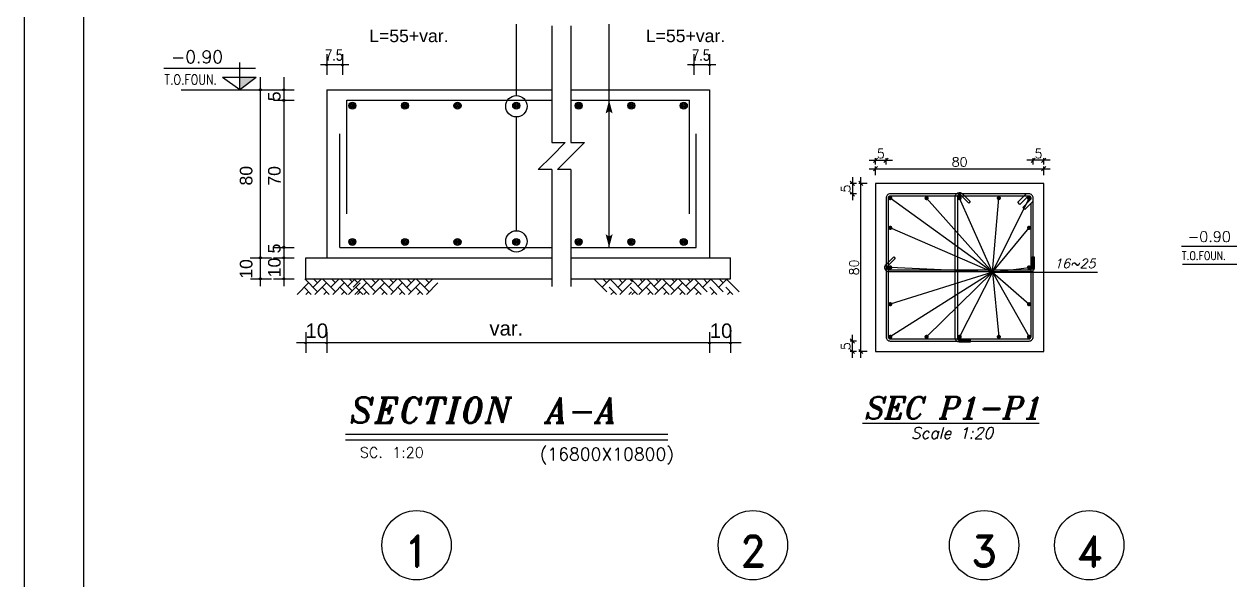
# Model space of a CAD drawing. Header units: inches. Extents: x 1387 to 2676, y -3554 to -2136.
# Drawn here: x 2495.62 to 2524.29, y -2246.99 to -2233.77 of the extents above; entities that cross this region are included whole.
import ezdxf
from ezdxf.enums import TextEntityAlignment as Align

# ---------------------------------------------------------------- set-up
doc = ezdxf.new("R2010")
doc.units = ezdxf.units.IN
doc.header["$MEASUREMENT"] = 0
doc.linetypes.add('DASHDOTX2', pattern=[2, 1, -0.5, 0, -0.5])
doc.linetypes.add('HIDDEN', pattern=[0.375, 0.25, -0.125])
for name, color, linetype in [('1', 1, 'Continuous'), ('1R', 1, 'Continuous'), ('2Y', 2, 'Continuous'), ('3', 3, 'HIDDEN'), ('3G', 3, 'Continuous'), ('4C', 4, 'Continuous'), ('6M', 6, 'Continuous'), ('Ax', 1, 'DASHDOTX2'), ('DIM', 8, 'Continuous'), ('lateral brace', 5, 'Continuous'), ('Layer4', 118, 'Continuous'), ('Pich', 2, 'Continuous'), ('SAZE_DRAWINGS', 7, 'Continuous')]:
    doc.layers.add(name, color=color, linetype=linetype)
doc.styles.add('ITALICT', font='italict')
doc.styles.add('ROMANC', font='TXT.shx')
doc.styles.add('ROMAND', font='ROMAND.shx')
doc.styles.add('ROMANS', font='ROMANS')
doc.styles.add('SAZE_STYLE', font='romansp.shx', dxfattribs={"oblique": 15})
doc.styles.add('SAZE_STYLE1', font='romant.shx', dxfattribs={"oblique": 15})
doc.styles.get("Standard").update_dxf_attribs({"font": 'arial.ttf'})
doc.dimstyles.new('SAZE_DIM_STYLE', dxfattribs={"dimtxt": 0.22, "dimasz": 0.2, "dimexe": 0.1, "dimexo": 0.05, "dimgap": 0.05, "dimtad": 1, "dimzin": 0, "dimdsep": 46, "dimtxsty": 'ROMANS', "dimcen": 2.5, "dimclrd": 1, "dimclre": 1, "dimclrt": 3, "dimadec": 0, "dimazin": 0, "dimtfac": 1, "dimtix": 1, "dimtmove": 1, "dimatfit": 3, "dimfxl": 1, "dimarcsym": 0})

# ---------------------------------------------------------------- blocks, each defined once
blk = doc.blocks.new('P')
at = {"layer": '6M'}
blk.add_circle((0, 0), 0.291, dxfattribs=at)
blk = doc.blocks.new('F')
at = {"layer": '3'}
for points in [[(0, 0), (2.57, 0), (3.14, 0.84)], [(0, 0), (2.57, 0), (3.14, -0.84)]]:
    blk.add_solid(points, dxfattribs=at)
blk = doc.blocks.new('_Oblique')
at = {"color": 0, "linetype": 'ByBlock', "lineweight": -2}
blk.add_line((-0.5, -0.5), (0.5, 0.5), dxfattribs=at)
blk = doc.blocks.new('*D1931')
at = {"layer": 'Defpoints', "color": 0, "transparency": 16777216}
for p in [(2515.867, -2237.108), (2516.117, -2237.008), (2516.117, -2237.108)]:
    blk.add_point(p, dxfattribs=at)
at = {"layer": 'SAZE_DRAWINGS', "color": 2, "lineweight": -2, "transparency": 16777216}
for p, q in [((2515.717, -2237.008), (2516.267, -2237.008)), ((2515.867, -2237.108), (2515.867, -2236.958)), ((2516.117, -2237.108), (2516.117, -2236.958))]:
    blk.add_line(p, q, dxfattribs=at)
at = {"layer": 'SAZE_DRAWINGS', "color": 2, "lineweight": -2, "transparency": 16777216, "xscale": 0.1, "yscale": 0.1, "zscale": 0.1, "rotation": 180}
blk.add_blockref('_Oblique', (2515.867, -2237.008), dxfattribs=at)
at = {"layer": 'SAZE_DRAWINGS', "color": 2, "lineweight": -2, "transparency": 16777216, "xscale": 0.1, "yscale": 0.1, "zscale": 0.1}
blk.add_blockref('_Oblique', (2516.117, -2237.008), dxfattribs=at)
at = {"layer": 'SAZE_DRAWINGS', "color": 3, "transparency": 16777216, "insert": (2515.992, -2236.848), "char_height": 0.22, "attachment_point": 5, "style": 'ROMANS'}
blk.add_mtext('5', dxfattribs=at)
blk = doc.blocks.new('*D1932')
at = {"layer": 'Defpoints', "color": 0, "transparency": 16777216}
for p in [(2515.867, -2237.358), (2519.867, -2237.208), (2519.867, -2237.358)]:
    blk.add_point(p, dxfattribs=at)
at = {"layer": 'SAZE_DRAWINGS', "color": 2, "lineweight": -2, "transparency": 16777216}
for p, q in [((2515.717, -2237.208), (2520.017, -2237.208)), ((2515.867, -2237.358), (2515.867, -2237.158)), ((2519.867, -2237.358), (2519.867, -2237.158))]:
    blk.add_line(p, q, dxfattribs=at)
at = {"layer": 'SAZE_DRAWINGS', "color": 2, "lineweight": -2, "transparency": 16777216, "xscale": 0.1, "yscale": 0.1, "zscale": 0.1, "rotation": 180}
blk.add_blockref('_Oblique', (2515.867, -2237.208), dxfattribs=at)
at = {"layer": 'SAZE_DRAWINGS', "color": 2, "lineweight": -2, "transparency": 16777216, "xscale": 0.1, "yscale": 0.1, "zscale": 0.1}
blk.add_blockref('_Oblique', (2519.867, -2237.208), dxfattribs=at)
at = {"layer": 'SAZE_DRAWINGS', "color": 3, "transparency": 16777216, "insert": (2517.867, -2237.048), "char_height": 0.22, "attachment_point": 5, "style": 'ROMANS'}
blk.add_mtext('80', dxfattribs=at)
blk = doc.blocks.new('*D1933')
at = {"layer": 'Defpoints', "color": 0, "transparency": 16777216}
for p in [(2519.617, -2237.008), (2519.617, -2237.108), (2519.867, -2237.108)]:
    blk.add_point(p, dxfattribs=at)
at = {"layer": 'SAZE_DRAWINGS', "color": 2, "lineweight": -2, "transparency": 16777216}
for p, q in [((2520.017, -2237.008), (2519.467, -2237.008)), ((2519.617, -2237.108), (2519.617, -2236.958)), ((2519.867, -2237.108), (2519.867, -2236.958))]:
    blk.add_line(p, q, dxfattribs=at)
at = {"layer": 'SAZE_DRAWINGS', "color": 2, "lineweight": -2, "transparency": 16777216, "xscale": 0.1, "yscale": 0.1, "zscale": 0.1, "rotation": 180}
blk.add_blockref('_Oblique', (2519.617, -2237.008), dxfattribs=at)
at = {"layer": 'SAZE_DRAWINGS', "color": 2, "lineweight": -2, "transparency": 16777216, "xscale": 0.1, "yscale": 0.1, "zscale": 0.1}
blk.add_blockref('_Oblique', (2519.867, -2237.008), dxfattribs=at)
at = {"layer": 'SAZE_DRAWINGS', "color": 3, "transparency": 16777216, "insert": (2519.742, -2236.848), "char_height": 0.22, "attachment_point": 5, "style": 'ROMANS'}
blk.add_mtext('5', dxfattribs=at)
blk = doc.blocks.new('*D1934')
at = {"layer": 'Defpoints', "color": 0, "transparency": 16777216}
for p in [(2515.317, -2241.308), (2515.417, -2241.308), (2515.417, -2241.558)]:
    blk.add_point(p, dxfattribs=at)
at = {"layer": 'SAZE_DRAWINGS', "color": 2, "lineweight": -2, "transparency": 16777216}
for p, q in [((2515.417, -2241.308), (2515.267, -2241.308)), ((2515.317, -2241.708), (2515.317, -2241.158)), ((2515.417, -2241.558), (2515.267, -2241.558))]:
    blk.add_line(p, q, dxfattribs=at)
at = {"layer": 'SAZE_DRAWINGS', "color": 2, "lineweight": -2, "transparency": 16777216, "xscale": 0.1, "yscale": 0.1, "zscale": 0.1}
for p, rotation in [((2515.317, -2241.308), 90), ((2515.317, -2241.558), 270)]:
    blk.add_blockref('_Oblique', p, dxfattribs=dict(at, rotation=rotation))
at = {"layer": 'SAZE_DRAWINGS', "color": 3, "transparency": 16777216, "insert": (2515.157, -2241.433), "char_height": 0.22, "attachment_point": 5, "rotation": 90, "style": 'ROMANS'}
blk.add_mtext('5', dxfattribs=at)
blk = doc.blocks.new('*D1935')
at = {"layer": 'Defpoints', "color": 0, "transparency": 16777216}
for p in [(2515.517, -2237.558), (2515.667, -2237.558), (2515.667, -2241.558)]:
    blk.add_point(p, dxfattribs=at)
at = {"layer": 'SAZE_DRAWINGS', "color": 2, "lineweight": -2, "transparency": 16777216}
for p, q in [((2515.517, -2241.708), (2515.517, -2237.408)), ((2515.667, -2237.558), (2515.467, -2237.558)), ((2515.667, -2241.558), (2515.467, -2241.558))]:
    blk.add_line(p, q, dxfattribs=at)
at = {"layer": 'SAZE_DRAWINGS', "color": 2, "lineweight": -2, "transparency": 16777216, "xscale": 0.1, "yscale": 0.1, "zscale": 0.1}
for p, rotation in [((2515.517, -2237.558), 90), ((2515.517, -2241.558), 270)]:
    blk.add_blockref('_Oblique', p, dxfattribs=dict(at, rotation=rotation))
at = {"layer": 'SAZE_DRAWINGS', "color": 3, "transparency": 16777216, "insert": (2515.357, -2239.558), "char_height": 0.22, "attachment_point": 5, "rotation": 90, "style": 'ROMANS'}
blk.add_mtext('80', dxfattribs=at)
blk = doc.blocks.new('*D1936')
at = {"layer": 'Defpoints', "color": 0, "transparency": 16777216}
for p in [(2515.417, -2237.558), (2515.317, -2237.808), (2515.417, -2237.808)]:
    blk.add_point(p, dxfattribs=at)
at = {"layer": 'SAZE_DRAWINGS', "color": 2, "lineweight": -2, "transparency": 16777216}
for p, q in [((2515.317, -2237.408), (2515.317, -2237.958)), ((2515.417, -2237.558), (2515.267, -2237.558)), ((2515.417, -2237.808), (2515.267, -2237.808))]:
    blk.add_line(p, q, dxfattribs=at)
at = {"layer": 'SAZE_DRAWINGS', "color": 2, "lineweight": -2, "transparency": 16777216, "xscale": 0.1, "yscale": 0.1, "zscale": 0.1}
for p, rotation in [((2515.317, -2237.558), 90), ((2515.317, -2237.808), 270)]:
    blk.add_blockref('_Oblique', p, dxfattribs=dict(at, rotation=rotation))
at = {"layer": 'SAZE_DRAWINGS', "color": 3, "transparency": 16777216, "insert": (2515.157, -2237.683), "char_height": 0.22, "attachment_point": 5, "rotation": 90, "style": 'ROMANS'}
blk.add_mtext('5', dxfattribs=at)

msp = doc.modelspace()

# ---------------------------------------------------------------- linework, layer by layer
at = {"color": 2}
msp.add_line((2500.74974059, -2235.33008396, 0.00000004), (2500.74974059, -2234.6786601, 0.00000004), dxfattribs=at)
at = {"layer": '1'}
msp.add_lwpolyline([(2497.03259526, -2265.77835866), (2578.30094543, -2265.77835866), (2578.30094543, -2209.14536203), (2497.03259526, -2209.14536203)], close=True, dxfattribs=at)
at = {"layer": '1R'}
for p, q in [((2507.32491192, -2235.46636828, 0.00000004), (2507.32491192, -2233.76735655, 0.00000004)), ((2509.52999146, -2239.0799097, 0.00000004), (2509.52999146, -2233.76735655, 0.00000004)), ((2502.81363209, -2234.48465862, 0.00000004), (2502.81363209, -2234.97478139, 0.00000004)), ((2503.18863209, -2234.48465862, 0.00000004), (2503.18863209, -2234.97478139, 0.00000004)), ((2511.54226665, -2234.48465862, 0.00000004), (2511.54226665, -2234.97478139, 0.00000004)), ((2511.91726665, -2234.48465862, 0.00000004), (2511.91726665, -2234.97478139, 0.00000004)), ((2503.3417716, -2234.7383173, 0.00000004), (2502.66621447, -2234.7383173, 0.00000004)), ((2512.07040616, -2234.7383173, 0.00000004), (2511.39484903, -2234.7383173, 0.00000004)), ((2501.23387893, -2235.02753327, 0.00000004), (2501.23387893, -2239.99963071, 0.00000004)), ((2501.79339832, -2235.02753327, 0.00000004), (2501.79339832, -2239.99963071, 0.00000004)), ((2499.34955901, -2235.329909, 0.00000004), (2501.61603688, -2235.329909, 0.00000004)), ((2500.99052521, -2235.329909, 0.00000004), (2501.49671457, -2235.329909, 0.00000004)), ((2501.5500446, -2235.329909, 0.00000004), (2502.03816489, -2235.329909, 0.00000004)), ((2501.5500446, -2235.579909, 0.00000004), (2502.03816489, -2235.579909, 0.00000004)), ((2507.32491192, -2238.68350887, 0.00000004), (2507.32491192, -2235.96281462, 0.00000004)), ((2501.5500446, -2239.079909, 0.00000004), (2502.03816489, -2239.079909, 0.00000004)), ((2500.99052521, -2239.329909, 0.00000004), (2501.49671457, -2239.329909, 0.00000004)), ((2501.5500446, -2239.329909, 0.00000004), (2502.03816489, -2239.329909, 0.00000004)), ((2523.17043999, -2239.48003345), (2525.43691785, -2239.48003345)), ((2500.99785234, -2239.82990761, 0.00000004), (2501.49671457, -2239.82990761, 0.00000004)), ((2501.5500446, -2239.829909, 0.00000004), (2502.03816489, -2239.829909, 0.00000004)), ((2502.31363348, -2241.10134014, 0.00000004), (2502.31363348, -2241.59146291, 0.00000004)), ((2502.81363209, -2241.09547844, 0.00000004), (2502.81363209, -2241.59146291, 0.00000004)), ((2511.91726665, -2241.09547844, 0.00000004), (2511.91726665, -2241.59146291, 0.00000004)), ((2512.41726665, -2241.09547844, 0.00000004), (2512.41726665, -2241.59146291, 0.00000004)), ((2512.56844407, -2241.35499882, 0.00000004), (2502.09480509, -2241.35499882, 0.00000004)), ((2512.67207863, -2241.35499882, 0.00000004), (2512.56844407, -2241.35499882, 0.00000004))]:
    msp.add_line(p, q, dxfattribs=at)
at = {"layer": '2Y'}
for p, q in [((2501.12384346, -2234.82674436, 0.00000004), (2498.94305833, -2234.82674436, 0.00000004)), ((2500.74974059, -2235.33008396, 0.00000004), (2500.33300203, -2235.04136144, 0.00000004)), ((2500.33310875, -2235.03381201, 0.00000004), (2501.13452906, -2235.03381201, 0.00000004)), ((2501.13442234, -2235.04136144, 0.00000004), (2500.74974059, -2235.33008396, 0.00000004)), ((2524.96306368, -2239.06072959), (2523.14574273, -2239.06072959)), ((2502.10752112, -2240.19895095, 0.00000004), (2502.38369187, -2239.9227802, 0.00000004)), ((2502.59582331, -2240.13491165, 0.00000004), (2502.29081928, -2239.82990761, 0.00000004)), ((2502.48975759, -2240.02884592, 0.00000004), (2502.6886959, -2239.82990761, 0.00000004)), ((2502.59582331, -2239.9227802, 0.00000004), (2502.50295072, -2239.82990761, 0.00000004)), ((2502.53178401, -2240.19895095, 0.00000004), (2502.80795476, -2239.9227802, 0.00000004)), ((2503.0200862, -2240.13491165, 0.00000004), (2502.71508217, -2239.82990761, 0.00000004)), ((2502.91402048, -2240.02884592, 0.00000004), (2503.11295879, -2239.82990761, 0.00000004)), ((2503.0200862, -2239.9227802, 0.00000004), (2502.92721361, -2239.82990761, 0.00000004)), ((2503.0200862, -2239.9227802, 0.00000004), (2502.92721361, -2239.82990761, 0.00000004)), ((2502.9560469, -2240.19895095, 0.00000004), (2503.23221765, -2239.9227802, 0.00000004)), ((2503.42155695, -2240.1121195, 0.00000004), (2503.13934506, -2239.82990761, 0.00000004)), ((2503.31549123, -2240.00605378, 0.00000004), (2503.4916374, -2239.82990761, 0.00000004)), ((2503.3347255, -2240.19895095, 0.00000004), (2503.61089625, -2239.9227802, 0.00000004)), ((2503.42155695, -2239.89998806, 0.00000004), (2503.35147651, -2239.82990761, 0.00000004)), ((2503.4441733, -2240.02884592, 0.00000004), (2503.64311161, -2239.82990761, 0.00000004)), ((2503.55023903, -2239.9227802, 0.00000004), (2503.45736644, -2239.82990761, 0.00000004)), ((2503.48619972, -2240.19895095, 0.00000004), (2503.76237047, -2239.9227802, 0.00000004)), ((2503.97450192, -2240.13491165, 0.00000004), (2503.66949788, -2239.82990761, 0.00000004)), ((2503.86843619, -2240.02884592, 0.00000004), (2504.0673745, -2239.82990761, 0.00000004)), ((2503.97450192, -2239.9227802, 0.00000004), (2503.88162933, -2239.82990761, 0.00000004)), ((2503.91046261, -2240.19895095, 0.00000004), (2504.18663336, -2239.9227802, 0.00000004)), ((2504.39876481, -2240.13491165, 0.00000004), (2504.09376077, -2239.82990761, 0.00000004)), ((2504.29269908, -2240.02884592, 0.00000004), (2504.4916374, -2239.82990761, 0.00000004)), ((2504.39876481, -2239.9227802, 0.00000004), (2504.30589222, -2239.82990761, 0.00000004)), ((2504.3347255, -2240.19895095, 0.00000004), (2504.61089625, -2239.9227802, 0.00000004)), ((2504.8230277, -2240.13491165, 0.00000004), (2504.51802367, -2239.82990761, 0.00000004)), ((2504.71696198, -2240.02884592, 0.00000004), (2504.91590029, -2239.82990761, 0.00000004)), ((2504.8230277, -2239.9227802, 0.00000004), (2504.73015511, -2239.82990761, 0.00000004)), ((2504.75898839, -2240.19895095, 0.00000004), (2505.03515914, -2239.9227802, 0.00000004)), ((2505.24729059, -2240.13491165, 0.00000004), (2504.94228656, -2239.82990761, 0.00000004)), ((2505.14122487, -2240.02884592, 0.00000004), (2505.34016318, -2239.82990761, 0.00000004)), ((2505.24729059, -2239.9227802, 0.00000004), (2505.154418, -2239.82990761, 0.00000004)), ((2505.18325129, -2240.19895095, 0.00000004), (2505.45942204, -2239.9227802, 0.00000004)), ((2509.47224099, -2240.13491304, 0.00000004), (2509.16723696, -2239.829909, 0.00000004)), ((2509.36617527, -2240.02884731, 0.00000004), (2509.56511358, -2239.829909, 0.00000004)), ((2509.47224099, -2239.92278159, 0.00000004), (2509.3793684, -2239.829909, 0.00000004)), ((2509.85091821, -2240.13491165, 0.00000004), (2509.54591418, -2239.82990761, 0.00000004)), ((2509.85091821, -2240.13491165, 0.00000004), (2509.54591418, -2239.82990761, 0.00000004)), ((2509.74485249, -2240.02884592, 0.00000004), (2509.9437908, -2239.82990761, 0.00000004)), ((2509.85091821, -2239.9227802, 0.00000004), (2509.75804562, -2239.82990761, 0.00000004)), ((2509.7868789, -2240.19895095, 0.00000004), (2510.06304965, -2239.9227802, 0.00000004)), ((2510.0846972, -2239.89998806, 0.00000004), (2510.01461676, -2239.82990761, 0.00000004)), ((2510.32733999, -2240.1121195, 0.00000004), (2510.0451281, -2239.82990761, 0.00000004)), ((2510.22127427, -2240.00605378, 0.00000004), (2510.39742044, -2239.82990761, 0.00000004)), ((2510.24050855, -2240.19895095, 0.00000004), (2510.5166793, -2239.9227802, 0.00000004)), ((2510.32733999, -2239.89998806, 0.00000004), (2510.25725955, -2239.82990761, 0.00000004)), ((2510.7060186, -2240.1121195, 0.00000004), (2510.42380671, -2239.82990761, 0.00000004)), ((2510.59995288, -2240.00605378, 0.00000004), (2510.77609904, -2239.82990761, 0.00000004)), ((2510.61918715, -2240.19895095, 0.00000004), (2510.8953579, -2239.9227802, 0.00000004)), ((2510.7060186, -2239.89998806, 0.00000004), (2510.63593815, -2239.82990761, 0.00000004)), ((2511.0846972, -2240.1121195, 0.00000004), (2510.80248531, -2239.82990761, 0.00000004)), ((2510.97863148, -2240.00605378, 0.00000004), (2511.15477765, -2239.82990761, 0.00000004)), ((2510.99786576, -2240.19895095, 0.00000004), (2511.27403651, -2239.9227802, 0.00000004)), ((2511.0846972, -2239.89998806, 0.00000004), (2511.01461676, -2239.82990761, 0.00000004)), ((2511.46337581, -2240.1121195, 0.00000004), (2511.18116392, -2239.82990761, 0.00000004)), ((2511.35731009, -2240.00605378, 0.00000004), (2511.53345625, -2239.82990761, 0.00000004)), ((2511.37654436, -2240.19895095, 0.00000004), (2511.65271511, -2239.9227802, 0.00000004)), ((2511.46337581, -2239.89998806, 0.00000004), (2511.39329537, -2239.82990761, 0.00000004)), ((2511.86484656, -2240.13491165, 0.00000004), (2511.55984253, -2239.82990761, 0.00000004)), ((2511.75878084, -2240.02884592, 0.00000004), (2511.95771915, -2239.82990761, 0.00000004)), ((2511.86484656, -2239.9227802, 0.00000004), (2511.77197397, -2239.82990761, 0.00000004)), ((2512.24352516, -2240.13491165, 0.00000004), (2511.93852113, -2239.82990761, 0.00000004)), ((2512.13745944, -2240.02884592, 0.00000004), (2512.33639775, -2239.82990761, 0.00000004)), ((2512.24352516, -2239.9227802, 0.00000004), (2512.15065258, -2239.82990761, 0.00000004)), ((2512.62220238, -2240.13491026, 0.00000004), (2512.31719835, -2239.82990623, 0.00000004)), ((2502.44773117, -2240.19895095, 0.00000004), (2502.27762614, -2240.02884592, 0.00000004)), ((2502.31965256, -2240.19895095, 0.00000004), (2502.38369187, -2240.13491165, 0.00000004)), ((2502.87199406, -2240.19895095, 0.00000004), (2502.70188903, -2240.02884592, 0.00000004)), ((2502.74391545, -2240.19895095, 0.00000004), (2502.80795476, -2240.13491165, 0.00000004)), ((2503.29625695, -2240.19895095, 0.00000004), (2503.12615193, -2240.02884592, 0.00000004)), ((2503.16817834, -2240.19895095, 0.00000004), (2503.23221765, -2240.13491165, 0.00000004)), ((2503.67493556, -2240.19895095, 0.00000004), (2503.50483053, -2240.02884592, 0.00000004)), ((2503.54685695, -2240.19895095, 0.00000004), (2503.61089625, -2240.13491165, 0.00000004)), ((2503.82640978, -2240.19895095, 0.00000004), (2503.65630475, -2240.02884592, 0.00000004)), ((2503.69833117, -2240.19895095, 0.00000004), (2503.76237047, -2240.13491165, 0.00000004)), ((2504.25067267, -2240.19895095, 0.00000004), (2504.08056764, -2240.02884592, 0.00000004)), ((2504.12259406, -2240.19895095, 0.00000004), (2504.18663336, -2240.13491165, 0.00000004)), ((2504.67493556, -2240.19895095, 0.00000004), (2504.50483053, -2240.02884592, 0.00000004)), ((2504.54685695, -2240.19895095, 0.00000004), (2504.61089625, -2240.13491165, 0.00000004)), ((2505.09919845, -2240.19895095, 0.00000004), (2504.92909342, -2240.02884592, 0.00000004)), ((2504.97111984, -2240.19895095, 0.00000004), (2505.03515914, -2240.13491165, 0.00000004)), ((2509.70282607, -2240.19895095, 0.00000004), (2509.53272104, -2240.02884592, 0.00000004)), ((2509.70282607, -2240.19895095, 0.00000004), (2509.53272104, -2240.02884592, 0.00000004)), ((2509.57474746, -2240.19895095, 0.00000004), (2509.63878676, -2240.13491165, 0.00000004)), ((2509.57474746, -2240.19895095, 0.00000004), (2509.63878676, -2240.13491165, 0.00000004)), ((2509.99901035, -2240.19895095, 0.00000004), (2510.06304965, -2240.13491165, 0.00000004)), ((2510.20203999, -2240.19895095, 0.00000004), (2510.03193497, -2240.02884592, 0.00000004)), ((2510.20203999, -2240.19895095, 0.00000004), (2510.03193497, -2240.02884592, 0.00000004)), ((2510.07396139, -2240.19895095, 0.00000004), (2510.13800069, -2240.13491165, 0.00000004)), ((2510.07396139, -2240.19895095, 0.00000004), (2510.13800069, -2240.13491165, 0.00000004)), ((2510.5807186, -2240.19895095, 0.00000004), (2510.41061357, -2240.02884592, 0.00000004)), ((2510.5807186, -2240.19895095, 0.00000004), (2510.41061357, -2240.02884592, 0.00000004)), ((2510.45263999, -2240.19895095, 0.00000004), (2510.5166793, -2240.13491165, 0.00000004)), ((2510.45263999, -2240.19895095, 0.00000004), (2510.5166793, -2240.13491165, 0.00000004)), ((2510.95939721, -2240.19895095, 0.00000004), (2510.78929218, -2240.02884592, 0.00000004)), ((2510.95939721, -2240.19895095, 0.00000004), (2510.78929218, -2240.02884592, 0.00000004)), ((2510.8313186, -2240.19895095, 0.00000004), (2510.8953579, -2240.13491165, 0.00000004)), ((2510.8313186, -2240.19895095, 0.00000004), (2510.8953579, -2240.13491165, 0.00000004)), ((2511.33807581, -2240.19895095, 0.00000004), (2511.16797078, -2240.02884592, 0.00000004)), ((2511.33807581, -2240.19895095, 0.00000004), (2511.16797078, -2240.02884592, 0.00000004)), ((2511.2099972, -2240.19895095, 0.00000004), (2511.27403651, -2240.13491165, 0.00000004)), ((2511.2099972, -2240.19895095, 0.00000004), (2511.27403651, -2240.13491165, 0.00000004)), ((2511.71675442, -2240.19895095, 0.00000004), (2511.54664939, -2240.02884592, 0.00000004)), ((2511.58867581, -2240.19895095, 0.00000004), (2511.65271511, -2240.13491165, 0.00000004)), ((2512.09543302, -2240.19895095, 0.00000004), (2511.925328, -2240.02884592, 0.00000004)), ((2511.96735441, -2240.19895095, 0.00000004), (2512.03139372, -2240.13491165, 0.00000004)), ((2512.47411024, -2240.19894956, 0.00000004), (2512.30400521, -2240.02884454, 0.00000004)), ((2512.34603163, -2240.19894956, 0.00000004), (2512.41007094, -2240.13491026, 0.00000004))]:
    msp.add_line(p, q, dxfattribs=at)
for centre in [(2507.32491192, -2235.72133871, 0.00000004), (2507.32491192, -2238.9384793, 0.00000004)]:
    msp.add_circle(centre, 0.25497043, dxfattribs=at)
at = {"layer": '3G'}
for p, q in [((2502.81363209, -2235.329909, 0.00000004), (2502.81363209, -2239.329909, 0.00000004)), ((2502.81363209, -2235.329909, 0.00000004), (2508.16614627, -2235.329909, 0.00000004)), ((2508.6209582, -2235.329909, 0.00000004), (2511.91726665, -2235.329909, 0.00000004)), ((2511.91726665, -2235.329909, 0.00000004), (2511.91726665, -2239.329909, 0.00000004)), ((2502.31363209, -2239.829909, 0.00000004), (2502.31363209, -2239.329909, 0.00000004)), ((2502.31363209, -2239.329909, 0.00000004), (2508.16614627, -2239.329909, 0.00000004)), ((2508.6209582, -2239.329909, 0.00000004), (2512.41726665, -2239.329909, 0.00000004)), ((2512.41726665, -2239.829909, 0.00000004), (2512.41726665, -2239.329909, 0.00000004)), ((2502.31363209, -2239.829909, 0.00000004), (2508.16614627, -2239.829909, 0.00000004)), ((2508.6209582, -2239.829909, 0.00000004), (2512.41726665, -2239.829909, 0.00000004)), ((2503.26073685, -2243.65692838, 0.00000004), (2510.92550967, -2243.65692838, 0.00000004))]:
    msp.add_line(p, q, dxfattribs=at)
msp.add_solid([(2500.74974059, -2235.33008396, 0.00000004), (2501.13442234, -2235.04136144, 0.00000004), (2500.74974059, -2235.04136144, 0.00000004)], dxfattribs=at)
at = {"layer": '6M'}
for p, q in [((2503.29229024, -2235.57990831, 0.00000004), (2508.16614627, -2235.57990831, 0.00000004)), ((2503.29229024, -2238.28513587, 0.00000004), (2503.29229024, -2235.57990831, 0.00000004)), ((2508.6209582, -2235.57990831, 0.00000004), (2511.43860851, -2235.57990831, 0.00000004)), ((2511.43860851, -2238.28513587, 0.00000004), (2511.43860851, -2235.57990831, 0.00000004)), ((2503.12643518, -2239.0799097, 0.00000004), (2503.12643518, -2236.37468213, 0.00000004)), ((2511.60446356, -2239.0799097, 0.00000004), (2511.60446356, -2236.37468213, 0.00000004)), ((2503.12643518, -2239.0799097, 0.00000004), (2508.16614627, -2239.0799097, 0.00000004)), ((2508.6209582, -2239.0799097, 0.00000004), (2511.60446356, -2239.0799097, 0.00000004)), ((2503.26073685, -2243.52251536, 0.00000004), (2510.92550967, -2243.52251536, 0.00000004))]:
    msp.add_line(p, q, dxfattribs=at)
for centre, radius in [((2503.42428865, -2235.70889004, 0.00000004), 0.08363402), ((2503.42428865, -2235.70889004, 0.00000004), 0.05863402), ((2503.42428865, -2235.70889004, 0.00000004), 0.03753962), ((2504.67428865, -2235.70889004, 0.00000004), 0.08363402), ((2504.67428865, -2235.70889004, 0.00000004), 0.05863402), ((2504.67428865, -2235.70889004, 0.00000004), 0.03753962), ((2505.92428865, -2235.70889004, 0.00000004), 0.08363402), ((2505.92428865, -2235.70889004, 0.00000004), 0.05863402), ((2505.92428865, -2235.70889004, 0.00000004), 0.03753962), ((2507.3201874, -2235.70889004, 0.00000004), 0.08363402), ((2507.3201874, -2235.70889004, 0.00000004), 0.05863402), ((2507.3201874, -2235.70889004, 0.00000004), 0.03753962), ((2508.80661009, -2235.70889004, 0.00000004), 0.08363402), ((2508.80661009, -2235.70889004, 0.00000004), 0.05863402), ((2508.80661009, -2235.70889004, 0.00000004), 0.03753962), ((2510.05661009, -2235.70889004, 0.00000004), 0.08363402), ((2510.05661009, -2235.70889004, 0.00000004), 0.05863402), ((2510.05661009, -2235.70889004, 0.00000004), 0.03753962), ((2511.30661009, -2235.70889004, 0.00000004), 0.08363402), ((2511.30661009, -2235.70889004, 0.00000004), 0.05863402), ((2511.30661009, -2235.70889004, 0.00000004), 0.03753962), ((2503.42428865, -2235.70889004, 0.00000004), 0.01253962), ((2504.67428865, -2235.70889004, 0.00000004), 0.01253962), ((2505.92428865, -2235.70889004, 0.00000004), 0.01253962), ((2507.3201874, -2235.70889004, 0.00000004), 0.01253962), ((2508.80661009, -2235.70889004, 0.00000004), 0.01253962), ((2510.05661009, -2235.70889004, 0.00000004), 0.01253962), ((2511.30661009, -2235.70889004, 0.00000004), 0.01253962), ((2503.42428865, -2238.95092797, 0.00000004), 0.08363402), ((2503.42428865, -2238.95092797, 0.00000004), 0.05863402), ((2503.42428865, -2238.95092797, 0.00000004), 0.03753962), ((2503.42428865, -2238.95092797, 0.00000004), 0.01253962), ((2504.67428865, -2238.95092797, 0.00000004), 0.08363402), ((2504.67428865, -2238.95092797, 0.00000004), 0.05863402), ((2504.67428865, -2238.95092797, 0.00000004), 0.03753962), ((2504.67428865, -2238.95092797, 0.00000004), 0.01253962), ((2505.92428865, -2238.95092797, 0.00000004), 0.08363402), ((2505.92428865, -2238.95092797, 0.00000004), 0.05863402), ((2505.92428865, -2238.95092797, 0.00000004), 0.03753962), ((2505.92428865, -2238.95092797, 0.00000004), 0.01253962), ((2507.3201874, -2238.95092797, 0.00000004), 0.08363402), ((2507.3201874, -2238.95092797, 0.00000004), 0.05863402), ((2507.3201874, -2238.95092797, 0.00000004), 0.03753962), ((2507.3201874, -2238.95092797, 0.00000004), 0.01253962), ((2508.80661009, -2238.95092797, 0.00000004), 0.08363402), ((2508.80661009, -2238.95092797, 0.00000004), 0.05863402), ((2508.80661009, -2238.95092797, 0.00000004), 0.03753962), ((2508.80661009, -2238.95092797, 0.00000004), 0.01253962), ((2510.05661009, -2238.95092797, 0.00000004), 0.08363402), ((2510.05661009, -2238.95092797, 0.00000004), 0.05863402), ((2510.05661009, -2238.95092797, 0.00000004), 0.03753962), ((2510.05661009, -2238.95092797, 0.00000004), 0.01253962), ((2511.30661009, -2238.95092797, 0.00000004), 0.08363402), ((2511.30661009, -2238.95092797, 0.00000004), 0.05863402), ((2511.30661009, -2238.95092797, 0.00000004), 0.03753962), ((2511.30661009, -2238.95092797, 0.00000004), 0.01253962)]:
    msp.add_circle(centre, radius, dxfattribs=at)
at = {"layer": 'Ax', "linetype": 'Continuous', "ltscale": 0.5}
for centre in [(2504.94935293, -2246.16623649), (2512.94938916, -2246.16619902), (2518.44941539, -2246.16619902), (2520.94941539, -2246.16619902)]:
    msp.add_circle(centre, 0.825, dxfattribs=at)
at = {"layer": 'DIM'}
msp.add_lwpolyline([(2495.61677035, -2267.19418357), (2579.71677035, -2267.19418357), (2579.71677035, -2207.72953711), (2495.61677035, -2207.72953711)], close=True, dxfattribs=at)
at = {"layer": 'lateral brace'}
msp.add_lwpolyline([(2495.61677035, -2267.19418357), (2579.71677035, -2267.19418357), (2579.71677035, -2207.72953711), (2495.61677035, -2207.72953711)], close=True, dxfattribs=at)
at = {"layer": 'Layer4'}
msp.add_lwpolyline([(2579.71677035, -2207.72953711), (2495.61677035, -2207.72953711), (2495.61677035, -2267.19418357), (2579.71677035, -2267.19418357)], close=True, dxfattribs=at)
at = {"layer": 'Pich'}
for p, q in [((2508.16614627, -2233.80456171), (2508.16614627, -2236.58747857)), ((2508.6209582, -2233.80456171), (2508.6209582, -2236.58747857)), ((2508.16614627, -2236.90839258), (2508.48706027, -2236.58747857)), ((2508.16614627, -2236.58747857), (2508.48706027, -2236.58747857)), ((2508.6209582, -2236.90839258), (2508.94187221, -2236.58747857)), ((2508.6209582, -2236.58747857), (2508.94187221, -2236.58747857)), ((2508.16614627, -2236.90839258), (2507.84523226, -2237.22930658)), ((2508.6209582, -2236.90839258), (2508.30004419, -2237.22930658)), ((2508.16614627, -2237.22930658), (2507.84523226, -2237.22930658)), ((2508.16614627, -2237.22930658), (2508.16614627, -2240.01222344)), ((2508.6209582, -2237.22930658), (2508.30004419, -2237.22930658)), ((2508.6209582, -2237.22930658), (2508.6209582, -2240.01222344))]:
    msp.add_line(p, q, dxfattribs=at)
at = {"layer": 'SAZE_DRAWINGS', "color": 2}
for q in [(2516.21707684, -2237.90794138), (2517.08027628, -2237.90794138), (2517.86707684, -2237.90794138), (2518.79903076, -2237.90794138), (2519.51707684, -2237.90794138), (2516.21707684, -2238.61526973), (2519.51707684, -2238.61526973), (2516.21707684, -2239.55794138), (2516.21707684, -2241.20794138), (2516.21707684, -2240.43238361), (2517.08027628, -2241.20794138), (2517.86707684, -2241.20794138), (2519.51707684, -2239.55794138), (2518.79903076, -2241.20794138), (2519.51707684, -2241.20794138), (2519.51707684, -2240.43238361), (2521.1467179, -2239.67169138)]:
    msp.add_line((2518.64707684, -2239.67169138), q, dxfattribs=at)
at = {"layer": 'SAZE_DRAWINGS', "color": 3}
msp.add_lwpolyline([(2515.86707684, -2241.55794138), (2519.86707684, -2241.55794138), (2519.86707684, -2237.55794138), (2515.86707684, -2237.55794138)], close=True, dxfattribs=at)
at = {"layer": 'SAZE_DRAWINGS', "color": 4}
for points in [[(2516.21707684, -2241.30794138), (2519.51707684, -2241.30794138, 0.4142135624), (2519.61707684, -2241.20794138), (2519.61707684, -2237.90794138, 0.4142135624), (2519.51707684, -2237.80794138), (2516.21707684, -2237.80794138, 0.4142135624), (2516.11707684, -2237.90794138), (2516.11707684, -2241.20794138, 0.4142135624)], [(2518.11710584, -2241.33293588), (2517.86210584, -2241.33293588, -0.4142135624), (2517.76210584, -2241.23293588), (2517.76210584, -2237.87587811, -0.668245445), (2517.93282958, -2237.80518049), (2518.11806771, -2237.99048708), (2518.08270584, -2238.02583588), (2517.89746771, -2237.8405293, 0.668245445), (2517.81210584, -2237.87587811), (2517.81210584, -2241.23293588, 0.4142135624), (2517.86210584, -2241.28293588), (2518.11710584, -2241.28293588)], [(2519.64210584, -2239.30793588), (2519.64210584, -2239.56293588, -0.4142135624), (2519.54210584, -2239.66293588), (2516.18501652, -2239.66293588, -0.6681786379), (2516.11430584, -2239.4922252), (2516.2996505, -2239.30688054), (2516.33500584, -2239.34223588), (2516.14966118, -2239.52758054, 0.6681786379), (2516.18501652, -2239.61293588), (2519.54210584, -2239.61293588, 0.4142135624), (2519.59210584, -2239.56293588), (2519.59210584, -2239.30793588)]]:
    msp.add_lwpolyline(points, format="xyb", close=True, dxfattribs=at)
at = {"layer": 'SAZE_DRAWINGS', "color": 6, "const_width": 0.05}
for points in [[(2516.19207684, -2237.90794138, 1), (2516.24207684, -2237.90794138, 1)], [(2517.05527628, -2237.90794138, 1), (2517.10527628, -2237.90794138, 1)], [(2517.84207684, -2237.90794138, 1), (2517.89207684, -2237.90794138, 1)], [(2518.77403076, -2237.90794138, 1), (2518.82403076, -2237.90794138, 1)], [(2519.49207684, -2237.90794138, 1), (2519.54207684, -2237.90794138, 1)], [(2516.19207684, -2238.61526973, 1), (2516.24207684, -2238.61526973, 1)], [(2519.49207684, -2238.61526973, 1), (2519.54207684, -2238.61526973, 1)], [(2516.19207684, -2239.55794138, 1), (2516.24207684, -2239.55794138, 1)], [(2519.49207684, -2239.55794138, 1), (2519.54207684, -2239.55794138, 1)], [(2516.19207684, -2240.43238361, 1), (2516.24207684, -2240.43238361, 1)], [(2519.49207684, -2240.43238361, 1), (2519.54207684, -2240.43238361, 1)], [(2516.19207684, -2241.20794138, 1), (2516.24207684, -2241.20794138, 1)], [(2517.05527628, -2241.20794138, 1), (2517.10527628, -2241.20794138, 1)], [(2517.84207684, -2241.20794138, 1), (2517.89207684, -2241.20794138, 1)], [(2518.77403076, -2241.20794138, 1), (2518.82403076, -2241.20794138, 1)], [(2519.49207684, -2241.20794138, 1), (2519.54207684, -2241.20794138, 1)]]:
    msp.add_lwpolyline(points, format="xyb", close=True, dxfattribs=at)
at = {"layer": 'SAZE_DRAWINGS', "color": 4}
msp.add_lwpolyline([(2519.56707684, -2237.92794138), (2519.56707684, -2237.90794138, 0.4142135624), (2519.51707684, -2237.85794138), (2516.21707684, -2237.85794138, 0.4142135624), (2516.16707684, -2237.90794138), (2516.16707684, -2241.20794138, 0.4142135624), (2516.21707684, -2241.25794138), (2519.51707684, -2241.25794138, 0.4142135624), (2519.56707684, -2241.20794138), (2519.56707684, -2238.02794138)], format="xyb", dxfattribs=at)
for points in [[(2519.49707684, -2237.85794138), (2519.29707684, -2238.05794138), (2519.24707684, -2238.00794138), (2519.44707684, -2237.80794138)], [(2519.56707684, -2237.92794138), (2519.36707684, -2238.12794138), (2519.41707684, -2238.17794138), (2519.61707684, -2237.97794138)]]:
    msp.add_lwpolyline(points, dxfattribs=at)

# ---------------------------------------------------------------- block references
at = {"layer": '3G', "xscale": 0.0699998057505127, "yscale": 0.0699998057505127, "zscale": 0.0699998057505127, "rotation": 270}
for p in [(2502.81363209, -2234.7383173, 0.00000004), (2503.18863209, -2234.7383173, 0.00000004), (2511.54226665, -2234.7383173, 0.00000004), (2511.91726665, -2234.7383173, 0.00000004), (2502.31363348, -2241.35499882, 0.00000004), (2502.81363209, -2241.35499882, 0.00000004), (2511.91724306, -2241.35499882, 0.00000004), (2512.41724167, -2241.35499882, 0.00000004)]:
    msp.add_blockref('P', p, dxfattribs=at)
at = {"layer": '3G', "xscale": 0.0874997571791028, "yscale": 0.0874997571791028, "zscale": 0.0874997571791028}
for p in [(2501.23387893, -2235.329909, 0.00000004), (2501.79339832, -2235.329909, 0.00000004), (2501.79339832, -2235.579909, 0.00000004), (2501.79339832, -2239.079909, 0.00000004), (2501.23387893, -2239.329909, 0.00000004), (2501.79339832, -2239.329909, 0.00000004), (2501.23387893, -2239.82990761, 0.00000004), (2501.79339832, -2239.829909, 0.00000004)]:
    msp.add_blockref('P', p, dxfattribs=at)
at = {"layer": '4C', "yscale": 0.1000000000000227, "zscale": 0.1000000000000227, "rotation": 90}
for p, xscale in [((2509.52999146, -2235.57990831, 0.00000004), -0.1000000000000227), ((2509.52999146, -2239.0799097, 0.00000004), 0.1000000000000227)]:
    msp.add_blockref('F', p, dxfattribs=dict(at, xscale=xscale))

# ---------------------------------------------------------------- texts
at = {"layer": '3', "color": 3, "style": 'ROMAND'}
for s, p in [('1', (2504.95172857, -2246.30663924, 0.00000001)), ('2', (2512.9517648, -2246.30660176, 0.00000001)), ('3', (2518.45179103, -2246.30660176, 0.00000001)), ('4', (2520.95179103, -2246.30660176, 0.00000001))]:
    msp.add_text(s, height=0.7299072, dxfattribs=at).set_placement(p, align=Align.MIDDLE_CENTER)
at = {"layer": '3G'}
for p in [(2503.8240538, -2234.1967608, 0.00000004), (2510.40309111, -2234.1967608, 0.00000004)]:
    msp.add_text('L=55+var.', height=0.299999167, dxfattribs=at).set_placement(p)
for s, height, style, p in [('-0.90', 0.299999167, 'ROMANS', (2499.11378311, -2234.69633995, 0.00000004)), ('-0.90', 0.249999306, 'ROMANS', (2523.28801339, -2238.95205925)), ('SC. 1:20', 0.249999306, 'ROMANC', (2503.60234068, -2244.08454858, 0.00000004)), ('(16800X10800)', 0.2999991675, 'ROMANC', (2507.88171685, -2244.14861723, 0.00000004))]:
    msp.add_text(s, height=height, dxfattribs=dict(at, style=style)).set_placement(p)
at = {"layer": '3G', "width": 0.8}
for p in [(2502.988717, -2234.50517048, 0.00000004), (2511.71735156, -2234.50517048, 0.00000004)]:
    msp.add_text('7.5', height=0.275999234, dxfattribs=at).set_placement(p, align=Align.MIDDLE)
at = {"layer": '3G', "style": 'ROMANS', "width": 0.8}
for height, p in [(0.239999334, (2498.95419951, -2235.20771813, 0.00000004)), (0.199999445, (2523.15502705, -2239.37820773))]:
    msp.add_text('T.O.FOUN.', height=height, dxfattribs=at).set_placement(p)
at = {"layer": '3G'}
for s, height, p in [('5', 0.29999917, (2501.56791353, -2235.48534802, 0.00000004)), ('80', 0.299999167, (2500.89649026, -2237.37492617, 0.00000004)), ('70', 0.299999167, (2501.56791353, -2237.37888937, 0.00000004)), ('5', 0.29999917, (2501.56791353, -2239.10668705, 0.00000004)), ('10', 0.299999167, (2500.89649026, -2239.59320494, 0.00000004)), ('10', 0.299999167, (2501.56791353, -2239.55923842, 0.00000004))]:
    msp.add_text(s, height=height, rotation=90, dxfattribs=at).set_placement(p, align=Align.MIDDLE)
for s, p in [('10', (2502.57794729, -2241.06356529, 0.00000004)), ('var.', (2507.08593984, -2241.00823964, 0.00000004)), ('10', (2512.19259022, -2241.06356529, 0.00000004))]:
    msp.add_text(s, height=0.344999043, dxfattribs=at).set_placement(p, align=Align.MIDDLE)
at = {"layer": '6M', "style": 'ITALICT'}
msp.add_text('SECTION  A-A', height=0.5999983349, dxfattribs=at).set_placement((2503.35986569, -2243.25550444, 0.00000004))
at = {"layer": 'SAZE_DRAWINGS', "color": 2, "style": 'SAZE_STYLE', "oblique": 15}
msp.add_text('16~25', height=0.22, dxfattribs=at).set_placement((2520.11707684, -2239.57169138))
at = {"layer": 'SAZE_DRAWINGS', "color": 4, "style": 'SAZE_STYLE1', "oblique": 15}
msp.add_text('%%USEC P1-P1', height=0.525, dxfattribs=at).set_placement((2517.6858231, -2242.89832622), align=Align.MIDDLE)
at = {"layer": 'SAZE_DRAWINGS', "color": 2, "style": 'SAZE_STYLE1', "oblique": 15}
msp.add_text('Scale 1:20', height=0.27, dxfattribs=at).set_placement((2517.6858231, -2243.49832622), align=Align.MIDDLE)

# ---------------------------------------------------------------- dimensions: what is measured, and where the dimension line sits
at = {"layer": 'SAZE_DRAWINGS', "color": 2}
for base, p1, p2, picture, middle in [((2516.11707684, -2237.00794138), (2515.86707684, -2237.10794138), (2516.11707684, -2237.10794138), '*D1931', (2515.99207684, -2236.84794138)), ((2519.61707684, -2237.00794138), (2519.86707684, -2237.10794138), (2519.61707684, -2237.10794138), '*D1933', (2519.74207684, -2236.84794138)), ((2519.86707684, -2237.20794138), (2515.86707684, -2237.35794138), (2519.86707684, -2237.35794138), '*D1932', (2517.86707684, -2237.04794138))]:
    dim = msp.add_linear_dim(base=base, p1=p1, p2=p2, dimstyle='SAZE_DIM_STYLE', override={"dimasz": 0.1, "dimexe": 0.05, "dimexo": 0, "dimtoh": 1, "dimdec": 1, "dimlfac": 20, "dimrnd": 0.5, "dimzin": 8, "dimblk": 'Oblique', "dimdle": 0.15, "dimclrd": 2, "dimclre": 2}, dxfattribs=at)
    dim.commit()
    dim.dimension.update_dxf_attribs({"geometry": picture, "text_midpoint": middle})
for base, p1, p2, picture, middle in [((2515.31707684, -2237.80794138), (2515.41707684, -2237.55794138), (2515.41707684, -2237.80794138), '*D1936', (2515.15707684, -2237.68294138)), ((2515.51707684, -2237.55794138), (2515.66707684, -2241.55794138), (2515.66707684, -2237.55794138), '*D1935', (2515.35707684, -2239.55794138)), ((2515.31707684, -2241.30794138), (2515.41707684, -2241.55794138), (2515.41707684, -2241.30794138), '*D1934', (2515.15707684, -2241.43294138))]:
    dim = msp.add_linear_dim(base=base, p1=p1, p2=p2, angle=90, dimstyle='SAZE_DIM_STYLE', override={"dimasz": 0.1, "dimexe": 0.05, "dimexo": 0, "dimtoh": 1, "dimdec": 1, "dimlfac": 20, "dimrnd": 0.5, "dimzin": 8, "dimblk": 'Oblique', "dimdle": 0.15, "dimclrd": 2, "dimclre": 2}, dxfattribs=at)
    dim.commit()
    dim.dimension.update_dxf_attribs({"geometry": picture, "text_midpoint": middle})

doc.saveas('drawing.dxf')
